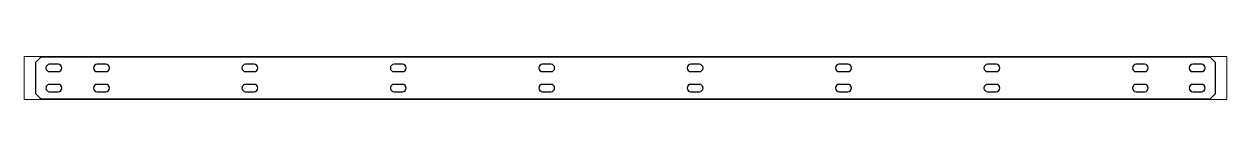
# Paper-space layout 'Layout1' of a CAD drawing. Header units: millimetres. Extents: x 0 to 257, y 93 to 102.
# The model-space entities are those that its viewports show. They can reach past a viewport. Long polylines and large blocks are cut down to what shows.
import ezdxf

# ---------------------------------------------------------------- set-up
doc = ezdxf.new("R2010")
doc.units = ezdxf.units.MM
doc.header["$LTSCALE"] = 25
doc.layers.add('3_Pezzi', color=7, linetype='Continuous')
doc.layers.add('5_Bulloni', color=7, linetype='Continuous')

msp = doc.modelspace()

# ---------------------------------------------------------------- linework, layer by layer
at = {"layer": '3_Pezzi', "color": 3, "linetype": 'Continuous'}
for p, q in [((0, 15), (5, 20)), ((0, -15), (0, 15)), ((5, 20), (1107.5, 20)), ((1107.5, 20), (1112.5, 15)), ((1112.5, 15), (1112.5, -15)), ((5, -20), (0, -15)), ((1107.5, -20), (5, -20)), ((1112.5, -15), (1107.5, -20))]:
    msp.add_line(p, q, dxfattribs=at)
at = {"layer": '5_Bulloni', "color": 4, "linetype": 'Continuous'}
for p, q in [((21, 13), (13, 13)), ((65.9, 13), (57.9, 13)), ((205.9, 13), (197.9, 13)), ((345.9, 13), (337.9, 13)), ((485.9, 13), (477.9, 13)), ((625.9, 13), (617.9, 13)), ((765.9, 13), (757.9, 13)), ((905.9, 13), (897.9, 13)), ((1045.9, 13), (1037.9, 13)), ((1099.5, 13), (1091.5, 13)), ((13, 6), (21, 6)), ((57.9, 6), (65.9, 6)), ((197.9, 6), (205.9, 6)), ((337.9, 6), (345.9, 6)), ((477.9, 6), (485.9, 6)), ((617.9, 6), (625.9, 6)), ((757.9, 6), (765.9, 6)), ((897.9, 6), (905.9, 6)), ((1037.9, 6), (1045.9, 6)), ((1091.5, 6), (1099.5, 6)), ((21, -6), (13, -6)), ((65.9, -6), (57.9, -6)), ((205.9, -6), (197.9, -6)), ((345.9, -6), (337.9, -6)), ((485.9, -6), (477.9, -6)), ((625.9, -6), (617.9, -6)), ((765.9, -6), (757.9, -6)), ((905.9, -6), (897.9, -6)), ((1045.9, -6), (1037.9, -6)), ((1099.5, -6), (1091.5, -6)), ((13, -13), (21, -13)), ((57.9, -13), (65.9, -13)), ((197.9, -13), (205.9, -13)), ((337.9, -13), (345.9, -13)), ((477.9, -13), (485.9, -13)), ((617.9, -13), (625.9, -13)), ((757.9, -13), (765.9, -13)), ((897.9, -13), (905.9, -13)), ((1037.9, -13), (1045.9, -13)), ((1091.5, -13), (1099.5, -13))]:
    msp.add_line(p, q, dxfattribs=at)
for centre, start, end in [((13, 9.5), 90, 270), ((21, 9.5), 270, 90), ((57.9, 9.5), 90, 270), ((65.9, 9.5), 270, 90), ((197.9, 9.5), 90, 270), ((205.9, 9.5), 270, 90), ((337.9, 9.5), 90, 270), ((345.9, 9.5), 270, 90), ((477.9, 9.5), 90, 270), ((485.9, 9.5), 270, 90), ((617.9, 9.5), 90, 270), ((625.9, 9.5), 270, 90), ((757.9, 9.5), 90, 270), ((765.9, 9.5), 270, 90), ((897.9, 9.5), 90, 270), ((905.9, 9.5), 270, 90), ((1037.9, 9.5), 90, 270), ((1045.9, 9.5), 270, 90), ((1091.5, 9.5), 90, 270), ((1099.5, 9.5), 270, 90), ((13, -9.5), 90, 270), ((21, -9.5), 270, 90), ((57.9, -9.5), 90, 270), ((65.9, -9.5), 270, 90), ((197.9, -9.5), 90, 270), ((205.9, -9.5), 270, 90), ((337.9, -9.5), 90, 270), ((345.9, -9.5), 270, 90), ((477.9, -9.5), 90, 270), ((485.9, -9.5), 270, 90), ((617.9, -9.5), 90, 270), ((625.9, -9.5), 270, 90), ((757.9, -9.5), 90, 270), ((765.9, -9.5), 270, 90), ((897.9, -9.5), 90, 270), ((905.9, -9.5), 270, 90), ((1037.9, -9.5), 90, 270), ((1045.9, -9.5), 270, 90), ((1091.5, -9.5), 90, 270), ((1099.5, -9.5), 270, 90)]:
    msp.add_arc(centre, 3.5, start, end, dxfattribs=at)

psp = doc.layouts.get("Layout1")

# ---------------------------------------------------------------- viewports
at = {"layer": '0'}
psp.add_viewport(center=(128.5, 97.5), size=(257, 9.24056), view_center_point=(556.24, 0), view_height=40.79996, dxfattribs=at)

doc.saveas('drawing.dxf')
